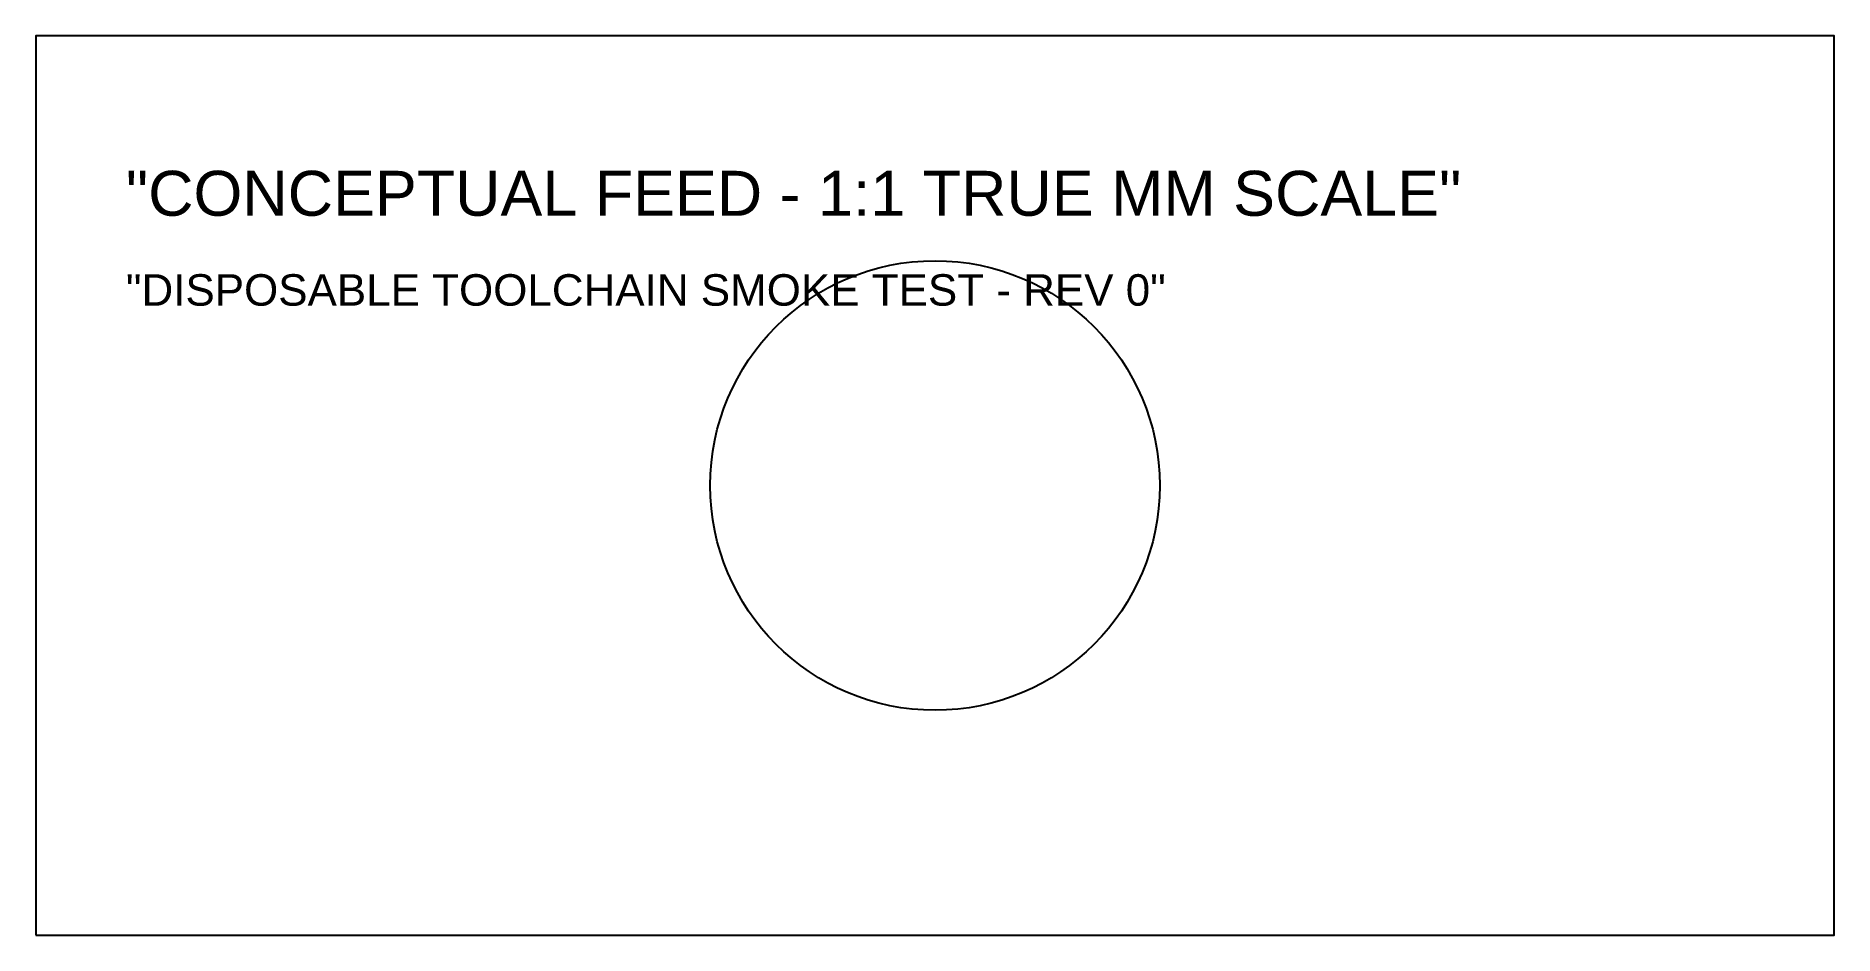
# Model space of a CAD drawing. Header units: millimetres. Extents: x 0 to 2000, y 0 to 1000.
import ezdxf

# ---------------------------------------------------------------- set-up
doc = ezdxf.new("R2010")
doc.units = ezdxf.units.MM
doc.styles.get("Standard").update_dxf_attribs({"font": 'arial.ttf'})

msp = doc.modelspace()

# ---------------------------------------------------------------- linework, layer by layer
msp.add_lwpolyline([(0, 0), (2000, 0), (2000, 1000), (0, 1000)], close=True)
msp.add_circle((1000, 500), 250)

# ---------------------------------------------------------------- texts
for s, height, p in [('"CONCEPTUAL FEED - 1:1 TRUE MM SCALE"', 50, (100, 800)), ('"DISPOSABLE TOOLCHAIN SMOKE TEST - REV 0"', 35, (100, 700))]:
    msp.add_text(s, height=height).set_placement(p)

doc.saveas('drawing.dxf')
